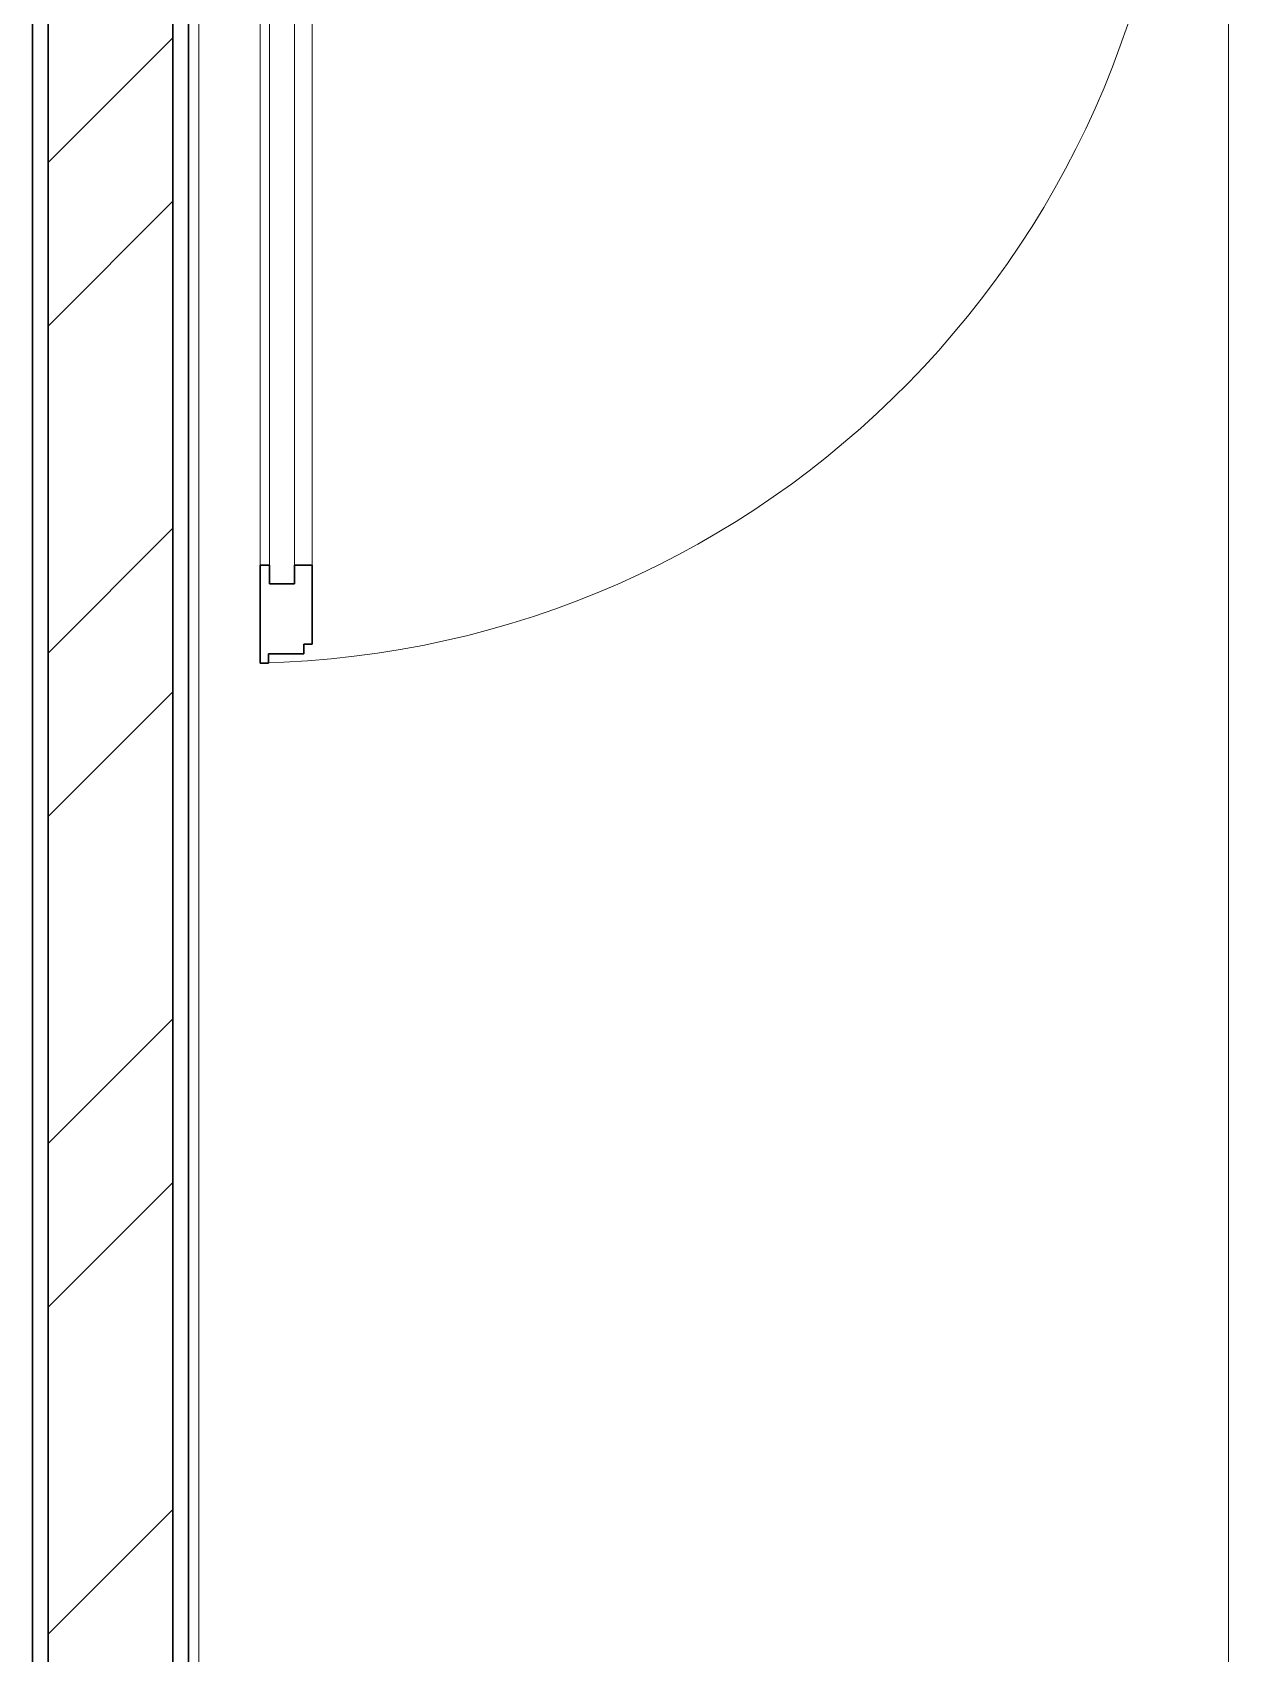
# Model space of a CAD drawing. Header units: millimetres. Extents: x -495897 to 1376592, y -28539 to 470976.
# Drawn here: x 133665 to 134815, y 377492 to 379050 of the extents above; entities that cross this region are included whole.
import ezdxf

# ---------------------------------------------------------------- set-up
doc = ezdxf.new("R2010")
doc.units = ezdxf.units.MM
for name, color, linetype, lineweight in [('Двери', 252, 'Continuous', 9), ('Ограждение', 252, 'Continuous', 9), ('Стены наружные', 7, 'Continuous', 18)]:
    doc.layers.add(name, color=color, linetype=linetype, lineweight=lineweight)
doc.layers.add('Двери открывание', color=7, linetype='Continuous', lineweight=9, true_color=0xc0c0c0)

# ---------------------------------------------------------------- blocks, each defined once
blk = doc.blocks.new('2 этаж')
at = {"layer": 'Двери', "color": 251, "true_color": 0x636466}
for p, q in [((134649, 18120.7), (134649, 18866.7)), ((134673, 18866.7), (134673, 18120.7)), ((134640, 18848.7), (134640, 18138.7)), ((134690, 18138.7), (134690, 18848.7)), ((134673, 18120.7), (134649, 18120.7))]:
    blk.add_line(p, q, dxfattribs=at)
at = {"layer": 'Двери', "color": 251, "lineweight": 30, "true_color": 0x636466}
for p, q in [((134640, 18138.7), (134640, 18044.7)), ((134649, 18138.7), (134640, 18138.7)), ((134649, 18120.7), (134649, 18138.7)), ((134673, 18138.7), (134673, 18120.7)), ((134690, 18138.7), (134673, 18138.7)), ((134690, 18062.7), (134690, 18138.7)), ((134673, 18120.7), (134649, 18120.7)), ((134682, 18053.7), (134682, 18062.7)), ((134682, 18062.7), (134690, 18062.7)), ((134640, 18044.7), (134648, 18044.7)), ((134648, 18044.7), (134648, 18053.7)), ((134648, 18053.7), (134682, 18053.7))]:
    blk.add_line(p, q, dxfattribs=at)
at = {"layer": 'Двери открывание', "color": 251, "true_color": 0x636466}
blk.add_arc((134622, 18942.7), 898, 271.1485, 0, dxfattribs=at)
at = {"layer": 'Ограждение', "color": 251, "true_color": 0x636466}
for p, q in [((134581, 13285.7), (134581, 18960.7)), ((135571, 18960.7), (135571, 16155.7))]:
    blk.add_line(p, q, dxfattribs=at)
at = {"layer": 'Стены наружные', "color": 251, "lineweight": 30, "true_color": 0x636466}
for p, q in [((134556, 13260.7), (134556, 18960.7)), ((134571, 18960.7), (134571, 13275.7)), ((134421, 18660.7), (134421, 13275.7)), ((134436, 13260.7), (134436, 18660.7))]:
    blk.add_line(p, q, dxfattribs=at)
at = {"layer": 'Стены наружные', "color": 251, "linetype": 'Continuous', "lineweight": 9, "true_color": 0x636466}
for p, q in [((134436, 18525.7), (134556, 18645.7)), ((134436, 18368.6), (134556, 18488.6)), ((134436, 18054.3), (134556, 18174.3)), ((134436, 17897.1), (134556, 18017.1)), ((134436, 17582.8), (134556, 17702.8)), ((134436, 17425.6), (134556, 17545.6)), ((134436, 17111.3), (134556, 17231.3))]:
    blk.add_line(p, q, dxfattribs=at)

msp = doc.modelspace()

# ---------------------------------------------------------------- block references
msp.add_blockref('2 этаж', (-756.474, 360398.765))

doc.saveas('drawing.dxf')
